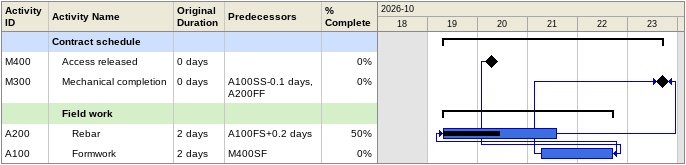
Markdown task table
| ID | Level | Task | Original duration | Start | Finish | Predecessors | % complete |
|---|---|---|---|---|---|---|---|
|  | 1 | **Contract schedule** |  | 2026-10-19 | 2026-10-23 |  |  |
| M400 | 2 | Access released | 0d | 2026-10-20 | 2026-10-20 |  | 0 |
| M300 | 2 | Mechanical completion | 0d | 2026-10-23 | 2026-10-23 | A100SS-0.1d, A200FF | 0 |
|  | 2 | **Field work** |  | 2026-10-19 | 2026-10-22 |  |  |
| A200 | 3 | Rebar | 2d | 2026-10-19 | 2026-10-21 | A100FS+0.2d | 50 |
| A100 | 3 | Formwork | 2d | 2026-10-21 | 2026-10-22 | M400SF | 0 |
